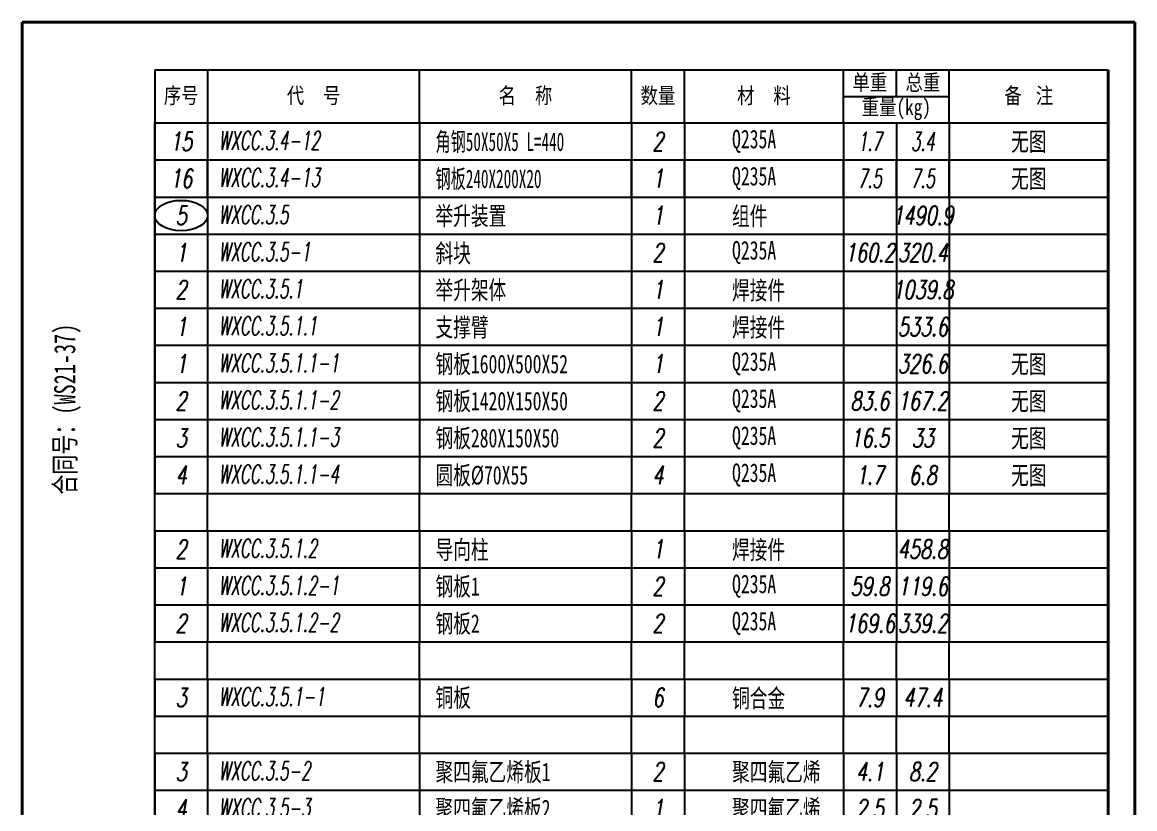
# Model space of a CAD drawing. Header units: millimetres. Extents: x 41246 to 234964, y -165638 to 36614.
# Drawn here: x 125650 to 130900, y -114409 to -110696 of the extents above; entities that cross this region are included whole.
import ezdxf
from ezdxf.enums import TextEntityAlignment as Align

# ---------------------------------------------------------------- set-up
doc = ezdxf.new("R2010")
doc.units = ezdxf.units.MM
doc.layers.add('标注层', color=3, linetype='Continuous')
doc.layers.add('细实线', color=4, linetype='Continuous')
doc.layers.add('粗实线', color=7, linetype='Continuous', lineweight=40)
doc.styles.get("Standard").update_dxf_attribs({"font": '', "width": 0.8})
doc.styles.add('文字', font='', dxfattribs={"width": 0.7})
doc.styles.add('标注', font='italic.shx', dxfattribs={"width": 0.7, "bigfont": 'AllInOneBig.shx'})
doc.styles.get('Standard').set_extended_font_data('SimSun')
doc.styles.get('文字').set_extended_font_data('SimSun')

# ---------------------------------------------------------------- blocks, each defined once
blk = doc.blocks.new('明细表')
for p, q in [((0, 7), (180, 7)), ((0, 0), (0, 7)), ((10, 0), (10, 7)), ((50, 0), (50, 7)), ((90, 0), (90, 7)), ((100, 0), (100, 7)), ((130, 0), (130, 7)), ((140, 0), (140, 7)), ((150, 0), (150, 7)), ((180, 0), (180, 7)), ((0, 0), (180, 0))]:
    blk.add_line(p, q)
at = {"width": 0.7, "flags": 8}
for tag, style, p in [('1', '标注', (5, 3.5)), ('4', '标注', (95, 3.5)), ('6', '标注', (135, 3.5)), ('7', '标注', (145, 3.5)), ('8', '文字', (165, 3.5))]:
    blk.add_attdef(tag, text='', height=3.5, dxfattribs=dict(at, style=style)).set_placement(p, align=Align.MIDDLE_CENTER)
at = {"color": 141, "flags": 8}
for tag, style, width, p in [('2', '标注', 0.6, (13, 3.5)), ('3', '文字', 0.7, (53, 3.5)), ('5', '标注', 0.7, (103, 3.5))]:
    blk.add_attdef(tag, text='', height=3.5, dxfattribs=dict(at, style=style, width=width)).set_placement(p, align=Align.MIDDLE_LEFT)
blk = doc.blocks.new('明细表头')
for p, q in [((0, 10), (180, 10)), ((0, 10), (0, 0)), ((10, 10), (10, 0)), ((50, 0), (50, 10)), ((90, 0), (90, 10)), ((100, 0), (100, 10)), ((130, 0), (130, 10)), ((140, 5), (140, 10)), ((150, 0), (150, 10)), ((180, 10), (180, 0)), ((130, 5), (150, 5)), ((0, 0), (180, 0))]:
    blk.add_line(p, q)
at = {"char_height": 3, "attachment_point": 5}
for s, insert in [('{\\f\uffbfﾬￌﾣﾤ_GB2312|b0|i0|c134|p49;单重}', (135, 7.5)), ('{\\f\uffbfﾬￌﾣﾤ_GB2312|b0|i0|c134|p49;总重}', (145, 7.5)), ('{\\f\uffbfﾬￌﾣﾤ_GB2312|b0|i0|c134|p49;序号}', (5, 5)), ('{\\f\uffbfﾬￌﾣﾤ_GB2312|b0|i0|c134|p49;代    号}', (30, 5)), ('{\\f\uffbfﾬￌﾣﾤ_GB2312|b0|i0|c134|p49;名    称}', (70, 5)), ('{\\f\uffbfﾬￌﾣﾤ_GB2312|b0|i0|c134|p49;数量}', (95, 5)), ('{\\f\uffbfﾬￌﾣﾤ_GB2312|b0|i0|c134|p49;材    料}', (115, 5)), ('{\\f\uffbfﾬￌﾣﾤ_GB2312|b0|i0|c134|p49;备   注}', (165, 5)), ('{\\f\uffbfﾬￌﾣﾤ_GB2312|b0|i0|c134|p49;重量}(kg)', (140, 2.5))]:
    blk.add_mtext(s, dxfattribs=dict(at, insert=insert))

msp = doc.modelspace()

# ---------------------------------------------------------------- linework, layer by layer
at = {"layer": '标注层'}
msp.add_line((126274.7, -116596.2), (126274.7, -111171.2), dxfattribs=at)
msp.add_ellipse((126399.7, -111608.7), major_axis=(-125, 0), ratio=0.574711, dxfattribs=at)
at = {"layer": '粗实线'}
for p, q in [((130899.7, -110696.2), (125649.7, -110696.2)), ((125649.7, -110696.2), (125649.7, -118121.2)), ((130899.7, -110696.2), (130899.7, -118121.2)), ((130899.7, -110696.2), (130899.7, -118121.2)), ((130899.7, -110696.2), (130899.7, -118121.2)), ((130774.7, -110921.2), (130774.7, -117996.2))]:
    msp.add_line(p, q, dxfattribs=at)

# ---------------------------------------------------------------- block references
at = {"layer": '标注层', "xscale": 25, "yscale": 25, "zscale": 25}
msp.add_blockref('明细表头', (126274.7, -111171.2), dxfattribs=at)
at = {"layer": '细实线'}
ref = msp.add_blockref('明细表', (126274.7, -111171.2), dxfattribs=dict(at, xscale=-25, yscale=25, zscale=25, rotation=180))
ref.add_attrib('1', '15', dxfattribs={"layer": '0', "height": 87.5, "style": '标注', "width": 0.7, "flags": 8}).set_placement((126399.7, -111258.7), align=Align.MIDDLE_CENTER)
ref.add_attrib('2', 'WXCC.3.4-12', dxfattribs={"layer": '0', "color": 141, "height": 87.5, "style": '标注', "width": 0.6, "flags": 8}).set_placement((126577.9, -111254.4), align=Align.MIDDLE_LEFT)
ref.add_attrib('3', '角钢50X50X5 L=440', dxfattribs={"layer": '0', "color": 141, "height": 87.5, "style": '文字', "width": 0.6, "flags": 8}).set_placement((127599.7, -111260.1), align=Align.MIDDLE_LEFT)
ref.add_attrib('4', '2', dxfattribs={"layer": '0', "height": 87.5, "style": '标注', "width": 0.7, "flags": 8}).set_placement((128649.7, -111258.7), align=Align.MIDDLE_CENTER)
ref.add_attrib('5', 'Q235A', dxfattribs={"layer": '0', "color": 141, "height": 87.5, "style": '文字', "width": 0.7, "flags": 8}).set_placement((128999.3, -111247.5), align=Align.MIDDLE_LEFT)
ref.add_attrib('6', '1.7', dxfattribs={"layer": '0', "height": 87.5, "style": '标注', "width": 0.6, "flags": 8}).set_placement((129649.7, -111258.7), align=Align.MIDDLE_CENTER)
ref.add_attrib('7', '3.4', dxfattribs={"layer": '0', "height": 87.5, "style": '标注', "width": 0.6, "flags": 8}).set_placement((129899.7, -111258.7), align=Align.MIDDLE_CENTER)
ref.add_attrib('8', '无图', dxfattribs={"layer": '0', "height": 87.5, "style": '文字', "width": 0.7, "flags": 8}).set_placement((130399.7, -111259.6), align=Align.MIDDLE_CENTER)
at = {"layer": '细实线', "xscale": 25, "yscale": 25, "zscale": 25}
for p in [(126274.7, -111521.2), (126274.7, -111521.2), (126274.7, -113096.2), (126274.7, -113096.2), (126274.7, -113796.2), (126274.7, -113796.2), (126274.7, -114146.2), (126274.7, -114146.2)]:
    msp.add_blockref('明细表', p, dxfattribs=at)
at = {"layer": '细实线'}
ref = msp.add_blockref('明细表', (126274.7, -111346.2), dxfattribs=dict(at, xscale=-25, yscale=25, zscale=25, rotation=180))
ref.add_attrib('1', '16', dxfattribs={"layer": '0', "height": 87.5, "style": '标注', "width": 0.7, "flags": 8}).set_placement((126399.7, -111433.7), align=Align.MIDDLE_CENTER)
ref.add_attrib('2', 'WXCC.3.4-13', dxfattribs={"layer": '0', "color": 141, "height": 87.5, "style": '标注', "width": 0.6, "flags": 8}).set_placement((126577.9, -111429.4), align=Align.MIDDLE_LEFT)
ref.add_attrib('3', '钢板240X200X20', dxfattribs={"layer": '0', "color": 141, "height": 87.5, "style": '文字', "width": 0.6, "flags": 8}).set_placement((127599.7, -111435.1), align=Align.MIDDLE_LEFT)
ref.add_attrib('4', '1', dxfattribs={"layer": '0', "height": 87.5, "style": '标注', "width": 0.7, "flags": 8}).set_placement((128649.7, -111433.7), align=Align.MIDDLE_CENTER)
ref.add_attrib('5', 'Q235A', dxfattribs={"layer": '0', "color": 141, "height": 87.5, "style": '文字', "width": 0.7, "flags": 8}).set_placement((128999.3, -111422.5), align=Align.MIDDLE_LEFT)
ref.add_attrib('6', '7.5', dxfattribs={"layer": '0', "height": 87.5, "style": '标注', "width": 0.6, "flags": 8}).set_placement((129649.7, -111433.7), align=Align.MIDDLE_CENTER)
ref.add_attrib('7', '7.5', dxfattribs={"layer": '0', "height": 87.5, "style": '标注', "width": 0.6, "flags": 8}).set_placement((129899.7, -111433.7), align=Align.MIDDLE_CENTER)
ref.add_attrib('8', '无图', dxfattribs={"layer": '0', "height": 87.5, "style": '文字', "width": 0.7, "flags": 8}).set_placement((130399.7, -111434.6), align=Align.MIDDLE_CENTER)
ref = msp.add_blockref('明细表', (126274.7, -111521.2), dxfattribs=dict(at, xscale=-25, yscale=25, zscale=25, rotation=180))
ref.add_attrib('1', '5', dxfattribs={"layer": '0', "height": 87.5, "style": '标注', "width": 0.7, "flags": 8}).set_placement((126399.7, -111608.7), align=Align.MIDDLE_CENTER)
ref.add_attrib('2', 'WXCC.3.5', dxfattribs={"layer": '0', "color": 141, "height": 87.5, "style": '标注', "width": 0.6, "flags": 8}).set_placement((126577.9, -111604.4), align=Align.MIDDLE_LEFT)
ref.add_attrib('3', '举升装置', dxfattribs={"layer": '0', "color": 141, "height": 87.5, "style": '文字', "width": 0.7, "flags": 8}).set_placement((127599.7, -111610.1), align=Align.MIDDLE_LEFT)
ref.add_attrib('4', '1', dxfattribs={"layer": '0', "height": 87.5, "style": '标注', "width": 0.7, "flags": 8}).set_placement((128649.7, -111608.7), align=Align.MIDDLE_CENTER)
ref.add_attrib('5', '组件', dxfattribs={"layer": '0', "color": 141, "height": 87.5, "style": '文字', "width": 0.7, "flags": 8}).set_placement((128999.3, -111610.6), align=Align.MIDDLE_LEFT)
ref.add_attrib('7', '1490.9', dxfattribs={"layer": '0', "height": 87.5, "style": '标注', "width": 0.7, "flags": 8}).set_placement((129899.7, -111608.7), align=Align.MIDDLE_CENTER)
ref = msp.add_blockref('明细表', (126274.7, -111696.2), dxfattribs=dict(at, xscale=-25.00000000000006, yscale=25.00000000000006, zscale=25.00000000000006, rotation=180))
ref.add_attrib('1', '1', dxfattribs={"layer": '0', "height": 87.5, "style": '标注', "width": 0.7, "flags": 8}).set_placement((126399.7, -111783.7), align=Align.MIDDLE_CENTER)
ref.add_attrib('2', 'WXCC.3.5-1', dxfattribs={"layer": '0', "color": 141, "height": 87.5, "style": '标注', "width": 0.6, "flags": 8}).set_placement((126577.9, -111779.4), align=Align.MIDDLE_LEFT)
ref.add_attrib('3', '斜块', dxfattribs={"layer": '0', "color": 141, "height": 87.5, "style": '文字', "width": 0.7, "flags": 8}).set_placement((127599.7, -111786.1), align=Align.MIDDLE_LEFT)
ref.add_attrib('4', '2', dxfattribs={"layer": '0', "height": 87.5, "style": '标注', "width": 0.7, "flags": 8}).set_placement((128649.7, -111783.7), align=Align.MIDDLE_CENTER)
ref.add_attrib('5', 'Q235A', dxfattribs={"layer": '0', "color": 141, "height": 87.5, "style": '文字', "width": 0.7, "flags": 8}).set_placement((128999.3, -111772.5), align=Align.MIDDLE_LEFT)
ref.add_attrib('6', '160.2', dxfattribs={"layer": '0', "height": 87.5, "style": '标注', "width": 0.7, "flags": 8}).set_placement((129649.7, -111783.7), align=Align.MIDDLE_CENTER)
ref.add_attrib('7', '320.4', dxfattribs={"layer": '0', "height": 87.5, "style": '标注', "width": 0.7, "flags": 8}).set_placement((129899.7, -111783.7), align=Align.MIDDLE_CENTER)
ref = msp.add_blockref('明细表', (126274.7, -111871.2), dxfattribs=dict(at, xscale=-25.00000000000006, yscale=25.00000000000006, zscale=25.00000000000006, rotation=180))
ref.add_attrib('1', '2', dxfattribs={"layer": '0', "height": 87.5, "style": '标注', "width": 0.7, "flags": 8}).set_placement((126399.7, -111958.7), align=Align.MIDDLE_CENTER)
ref.add_attrib('2', 'WXCC.3.5.1', dxfattribs={"layer": '0', "color": 141, "height": 87.5, "style": '标注', "width": 0.6, "flags": 8}).set_placement((126577.9, -111954.4), align=Align.MIDDLE_LEFT)
ref.add_attrib('3', '举升架体', dxfattribs={"layer": '0', "color": 141, "height": 87.5, "style": '文字', "width": 0.7, "flags": 8}).set_placement((127599.7, -111960.1), align=Align.MIDDLE_LEFT)
ref.add_attrib('4', '1', dxfattribs={"layer": '0', "height": 87.5, "style": '标注', "width": 0.7, "flags": 8}).set_placement((128649.7, -111958.7), align=Align.MIDDLE_CENTER)
ref.add_attrib('5', '焊接件', dxfattribs={"layer": '0', "color": 141, "height": 87.5, "style": '文字', "width": 0.7, "flags": 8}).set_placement((128999.3, -111961.1), align=Align.MIDDLE_LEFT)
ref.add_attrib('7', '1039.8', dxfattribs={"layer": '0', "height": 87.5, "style": '标注', "width": 0.7, "flags": 8}).set_placement((129899.7, -111958.7), align=Align.MIDDLE_CENTER)
ref = msp.add_blockref('明细表', (126274.7, -112046.2), dxfattribs=dict(at, xscale=-25.00000000000015, yscale=25.00000000000015, zscale=25.00000000000015, rotation=180))
ref.add_attrib('1', '1', dxfattribs={"layer": '0', "height": 87.5, "style": '标注', "width": 0.7, "flags": 8}).set_placement((126399.7, -112133.7), align=Align.MIDDLE_CENTER)
ref.add_attrib('2', 'WXCC.3.5.1.1', dxfattribs={"layer": '0', "color": 141, "height": 87.5, "style": '标注', "width": 0.6, "flags": 8}).set_placement((126577.9, -112129.4), align=Align.MIDDLE_LEFT)
ref.add_attrib('3', '支撑臂', dxfattribs={"layer": '0', "color": 141, "height": 87.5, "style": '文字', "width": 0.7, "flags": 8}).set_placement((127599.7, -112136.1), align=Align.MIDDLE_LEFT)
ref.add_attrib('4', '1', dxfattribs={"layer": '0', "height": 87.5, "style": '标注', "width": 0.7, "flags": 8}).set_placement((128649.7, -112133.7), align=Align.MIDDLE_CENTER)
ref.add_attrib('5', '焊接件', dxfattribs={"layer": '0', "color": 141, "height": 87.5, "style": '文字', "width": 0.7, "flags": 8}).set_placement((128999.3, -112136.1), align=Align.MIDDLE_LEFT)
ref.add_attrib('7', '533.6', dxfattribs={"layer": '0', "height": 87.5, "style": '标注', "width": 0.7, "flags": 8}).set_placement((129899.7, -112133.7), align=Align.MIDDLE_CENTER)
ref = msp.add_blockref('明细表', (126274.7, -112221.2), dxfattribs=dict(at, xscale=-25.00000000000023, yscale=25.00000000000023, zscale=25.00000000000023, rotation=180))
ref.add_attrib('1', '1', dxfattribs={"layer": '0', "height": 87.5, "style": '标注', "width": 0.7, "flags": 8}).set_placement((126399.7, -112308.7), align=Align.MIDDLE_CENTER)
ref.add_attrib('2', 'WXCC.3.5.1.1-1', dxfattribs={"layer": '0', "color": 141, "height": 87.5, "style": '标注', "width": 0.6, "flags": 8}).set_placement((126577.9, -112304.4), align=Align.MIDDLE_LEFT)
ref.add_attrib('3', '钢板1600X500X52', dxfattribs={"layer": '0', "color": 141, "height": 87.5, "style": '文字', "width": 0.7, "flags": 8}).set_placement((127599.7, -112309.1), align=Align.MIDDLE_LEFT)
ref.add_attrib('4', '1', dxfattribs={"layer": '0', "height": 87.5, "style": '标注', "width": 0.7, "flags": 8}).set_placement((128649.7, -112308.7), align=Align.MIDDLE_CENTER)
ref.add_attrib('5', 'Q235A', dxfattribs={"layer": '0', "color": 141, "height": 87.5, "style": '文字', "width": 0.7, "flags": 8}).set_placement((128999.3, -112297.5), align=Align.MIDDLE_LEFT)
ref.add_attrib('7', '326.6', dxfattribs={"layer": '0', "height": 87.5, "style": '标注', "width": 0.7, "flags": 8}).set_placement((129899.7, -112308.7), align=Align.MIDDLE_CENTER)
ref.add_attrib('8', '无图', dxfattribs={"layer": '0', "height": 87.5, "style": '文字', "width": 0.7, "flags": 8}).set_placement((130399.7, -112309.6), align=Align.MIDDLE_CENTER)
ref = msp.add_blockref('明细表', (126274.7, -112396.2), dxfattribs=dict(at, xscale=-25.00000000000023, yscale=25.00000000000023, zscale=25.00000000000023, rotation=180))
ref.add_attrib('1', '2', dxfattribs={"layer": '0', "height": 87.5, "style": '标注', "width": 0.7, "flags": 8}).set_placement((126399.7, -112483.7), align=Align.MIDDLE_CENTER)
ref.add_attrib('2', 'WXCC.3.5.1.1-2', dxfattribs={"layer": '0', "color": 141, "height": 87.5, "style": '标注', "width": 0.6, "flags": 8}).set_placement((126577.9, -112479.4), align=Align.MIDDLE_LEFT)
ref.add_attrib('3', '钢板1420X150X50', dxfattribs={"layer": '0', "color": 141, "height": 87.5, "style": '文字', "width": 0.7, "flags": 8}).set_placement((127599.7, -112484.1), align=Align.MIDDLE_LEFT)
ref.add_attrib('4', '2', dxfattribs={"layer": '0', "height": 87.5, "style": '标注', "width": 0.7, "flags": 8}).set_placement((128649.7, -112483.7), align=Align.MIDDLE_CENTER)
ref.add_attrib('5', 'Q235A', dxfattribs={"layer": '0', "color": 141, "height": 87.5, "style": '文字', "width": 0.7, "flags": 8}).set_placement((128999.3, -112472.5), align=Align.MIDDLE_LEFT)
ref.add_attrib('6', '83.6', dxfattribs={"layer": '0', "height": 87.5, "style": '标注', "width": 0.7, "flags": 8}).set_placement((129649.7, -112483.7), align=Align.MIDDLE_CENTER)
ref.add_attrib('7', '167.2', dxfattribs={"layer": '0', "height": 87.5, "style": '标注', "width": 0.7, "flags": 8}).set_placement((129899.7, -112483.7), align=Align.MIDDLE_CENTER)
ref.add_attrib('8', '无图', dxfattribs={"layer": '0', "height": 87.5, "style": '文字', "width": 0.7, "flags": 8}).set_placement((130399.7, -112484.6), align=Align.MIDDLE_CENTER)
ref = msp.add_blockref('明细表', (126274.7, -112571.2), dxfattribs=dict(at, xscale=-25.00000000000023, yscale=25.00000000000023, zscale=25.00000000000023, rotation=180))
ref.add_attrib('1', '3', dxfattribs={"layer": '0', "height": 87.5, "style": '标注', "width": 0.7, "flags": 8}).set_placement((126399.7, -112658.7), align=Align.MIDDLE_CENTER)
ref.add_attrib('2', 'WXCC.3.5.1.1-3', dxfattribs={"layer": '0', "color": 141, "height": 87.5, "style": '标注', "width": 0.6, "flags": 8}).set_placement((126577.9, -112654.4), align=Align.MIDDLE_LEFT)
ref.add_attrib('3', '钢板280X150X50', dxfattribs={"layer": '0', "color": 141, "height": 87.5, "style": '文字', "width": 0.7, "flags": 8}).set_placement((127599.7, -112659.1), align=Align.MIDDLE_LEFT)
ref.add_attrib('4', '2', dxfattribs={"layer": '0', "height": 87.5, "style": '标注', "width": 0.7, "flags": 8}).set_placement((128649.7, -112658.7), align=Align.MIDDLE_CENTER)
ref.add_attrib('5', 'Q235A', dxfattribs={"layer": '0', "color": 141, "height": 87.5, "style": '文字', "width": 0.7, "flags": 8}).set_placement((128999.3, -112647.5), align=Align.MIDDLE_LEFT)
ref.add_attrib('6', '16.5', dxfattribs={"layer": '0', "height": 87.5, "style": '标注', "width": 0.7, "flags": 8}).set_placement((129649.7, -112658.7), align=Align.MIDDLE_CENTER)
ref.add_attrib('7', '33', dxfattribs={"layer": '0', "height": 87.5, "style": '标注', "width": 0.7, "flags": 8}).set_placement((129899.7, -112658.7), align=Align.MIDDLE_CENTER)
ref.add_attrib('8', '无图', dxfattribs={"layer": '0', "height": 87.5, "style": '文字', "width": 0.7, "flags": 8}).set_placement((130399.7, -112659.6), align=Align.MIDDLE_CENTER)
ref = msp.add_blockref('明细表', (126274.7, -112746.2), dxfattribs=dict(at, xscale=-25.00000000000023, yscale=25.00000000000023, zscale=25.00000000000023, rotation=180))
ref.add_attrib('1', '4', dxfattribs={"layer": '0', "height": 87.5, "style": '标注', "width": 0.7, "flags": 8}).set_placement((126399.7, -112833.7), align=Align.MIDDLE_CENTER)
ref.add_attrib('2', 'WXCC.3.5.1.1-4', dxfattribs={"layer": '0', "color": 141, "height": 87.5, "style": '标注', "width": 0.6, "flags": 8}).set_placement((126577.9, -112829.4), align=Align.MIDDLE_LEFT)
ref.add_attrib('3', '圆板%%c70X55', dxfattribs={"layer": '0', "color": 141, "height": 87.5, "style": '文字', "width": 0.7, "flags": 8}).set_placement((127599.7, -112834.1), align=Align.MIDDLE_LEFT)
ref.add_attrib('4', '4', dxfattribs={"layer": '0', "height": 87.5, "style": '标注', "width": 0.7, "flags": 8}).set_placement((128649.7, -112833.7), align=Align.MIDDLE_CENTER)
ref.add_attrib('5', 'Q235A', dxfattribs={"layer": '0', "color": 141, "height": 87.5, "style": '文字', "width": 0.7, "flags": 8}).set_placement((128999.3, -112822.5), align=Align.MIDDLE_LEFT)
ref.add_attrib('6', '1.7', dxfattribs={"layer": '0', "height": 87.5, "style": '标注', "width": 0.7, "flags": 8}).set_placement((129649.7, -112833.7), align=Align.MIDDLE_CENTER)
ref.add_attrib('7', '6.8', dxfattribs={"layer": '0', "height": 87.5, "style": '标注', "width": 0.7, "flags": 8}).set_placement((129899.7, -112833.7), align=Align.MIDDLE_CENTER)
ref.add_attrib('8', '无图', dxfattribs={"layer": '0', "height": 87.5, "style": '文字', "width": 0.7, "flags": 8}).set_placement((130399.7, -112834.6), align=Align.MIDDLE_CENTER)
ref = msp.add_blockref('明细表', (126274.7, -113096.2), dxfattribs=dict(at, xscale=-25.00000000000015, yscale=25.00000000000015, zscale=25.00000000000015, rotation=180))
ref.add_attrib('1', '2', dxfattribs={"layer": '0', "height": 87.5, "style": '标注', "width": 0.7, "flags": 8}).set_placement((126399.7, -113183.7), align=Align.MIDDLE_CENTER)
ref.add_attrib('2', 'WXCC.3.5.1.2', dxfattribs={"layer": '0', "color": 141, "height": 87.5, "style": '标注', "width": 0.6, "flags": 8}).set_placement((126577.9, -113179.4), align=Align.MIDDLE_LEFT)
ref.add_attrib('3', '导向柱', dxfattribs={"layer": '0', "color": 141, "height": 87.5, "style": '文字', "width": 0.7, "flags": 8}).set_placement((127599.7, -113186.1), align=Align.MIDDLE_LEFT)
ref.add_attrib('4', '1', dxfattribs={"layer": '0', "height": 87.5, "style": '标注', "width": 0.7, "flags": 8}).set_placement((128649.7, -113183.7), align=Align.MIDDLE_CENTER)
ref.add_attrib('5', '焊接件', dxfattribs={"layer": '0', "color": 141, "height": 87.5, "style": '文字', "width": 0.7, "flags": 8}).set_placement((128999.3, -113186.1), align=Align.MIDDLE_LEFT)
ref.add_attrib('7', '458.8', dxfattribs={"layer": '0', "height": 87.5, "style": '标注', "width": 0.7, "flags": 8}).set_placement((129899.7, -113183.7), align=Align.MIDDLE_CENTER)
ref = msp.add_blockref('明细表', (126274.7, -113271.2), dxfattribs=dict(at, xscale=-25.00000000000023, yscale=25.00000000000023, zscale=25.00000000000023, rotation=180))
ref.add_attrib('1', '1', dxfattribs={"layer": '0', "height": 87.5, "style": '标注', "width": 0.7, "flags": 8}).set_placement((126399.7, -113358.7), align=Align.MIDDLE_CENTER)
ref.add_attrib('2', 'WXCC.3.5.1.2-1', dxfattribs={"layer": '0', "color": 141, "height": 87.5, "style": '标注', "width": 0.6, "flags": 8}).set_placement((126577.9, -113354.4), align=Align.MIDDLE_LEFT)
ref.add_attrib('3', '钢板1', dxfattribs={"layer": '0', "color": 141, "height": 87.5, "style": '文字', "width": 0.7, "flags": 8}).set_placement((127599.7, -113359.1), align=Align.MIDDLE_LEFT)
ref.add_attrib('4', '2', dxfattribs={"layer": '0', "height": 87.5, "style": '标注', "width": 0.7, "flags": 8}).set_placement((128649.7, -113358.7), align=Align.MIDDLE_CENTER)
ref.add_attrib('5', 'Q235A', dxfattribs={"layer": '0', "color": 141, "height": 87.5, "style": '文字', "width": 0.7, "flags": 8}).set_placement((128999.3, -113347.5), align=Align.MIDDLE_LEFT)
ref.add_attrib('6', '59.8', dxfattribs={"layer": '0', "height": 87.5, "style": '标注', "width": 0.7, "flags": 8}).set_placement((129649.7, -113358.7), align=Align.MIDDLE_CENTER)
ref.add_attrib('7', '119.6', dxfattribs={"layer": '0', "height": 87.5, "style": '标注', "width": 0.7, "flags": 8}).set_placement((129899.7, -113358.7), align=Align.MIDDLE_CENTER)
ref = msp.add_blockref('明细表', (126274.7, -113446.2), dxfattribs=dict(at, xscale=-25.00000000000023, yscale=25.00000000000023, zscale=25.00000000000023, rotation=180))
ref.add_attrib('1', '2', dxfattribs={"layer": '0', "height": 87.5, "style": '标注', "width": 0.7, "flags": 8}).set_placement((126399.7, -113533.7), align=Align.MIDDLE_CENTER)
ref.add_attrib('2', 'WXCC.3.5.1.2-2', dxfattribs={"layer": '0', "color": 141, "height": 87.5, "style": '标注', "width": 0.6, "flags": 8}).set_placement((126577.9, -113529.4), align=Align.MIDDLE_LEFT)
ref.add_attrib('3', '钢板2', dxfattribs={"layer": '0', "color": 141, "height": 87.5, "style": '文字', "width": 0.7, "flags": 8}).set_placement((127599.7, -113534.1), align=Align.MIDDLE_LEFT)
ref.add_attrib('4', '2', dxfattribs={"layer": '0', "height": 87.5, "style": '标注', "width": 0.7, "flags": 8}).set_placement((128649.7, -113533.7), align=Align.MIDDLE_CENTER)
ref.add_attrib('5', 'Q235A', dxfattribs={"layer": '0', "color": 141, "height": 87.5, "style": '文字', "width": 0.7, "flags": 8}).set_placement((128999.3, -113522.5), align=Align.MIDDLE_LEFT)
ref.add_attrib('6', '169.6', dxfattribs={"layer": '0', "height": 87.5, "style": '标注', "width": 0.7, "flags": 8}).set_placement((129649.7, -113533.7), align=Align.MIDDLE_CENTER)
ref.add_attrib('7', '339.2', dxfattribs={"layer": '0', "height": 87.5, "style": '标注', "width": 0.7, "flags": 8}).set_placement((129899.7, -113533.7), align=Align.MIDDLE_CENTER)
ref = msp.add_blockref('明细表', (126274.7, -113796.2), dxfattribs=dict(at, xscale=-25.00000000000015, yscale=25.00000000000015, zscale=25.00000000000015, rotation=180))
ref.add_attrib('1', '3', dxfattribs={"layer": '0', "height": 87.5, "style": '标注', "width": 0.7, "flags": 8}).set_placement((126399.7, -113883.7), align=Align.MIDDLE_CENTER)
ref.add_attrib('2', 'WXCC.3.5.1-1', dxfattribs={"layer": '0', "color": 141, "height": 87.5, "style": '标注', "width": 0.6, "flags": 8}).set_placement((126577.9, -113879.4), align=Align.MIDDLE_LEFT)
ref.add_attrib('3', '铜板', dxfattribs={"layer": '0', "color": 141, "height": 87.5, "style": '文字', "width": 0.7, "flags": 8}).set_placement((127599.7, -113884.1), align=Align.MIDDLE_LEFT)
ref.add_attrib('4', '6', dxfattribs={"layer": '0', "height": 87.5, "style": '标注', "width": 0.7, "flags": 8}).set_placement((128649.7, -113883.7), align=Align.MIDDLE_CENTER)
ref.add_attrib('5', '铜合金', dxfattribs={"layer": '0', "color": 141, "height": 87.5, "style": '文字', "width": 0.7, "flags": 8}).set_placement((128999.3, -113886.6), align=Align.MIDDLE_LEFT)
ref.add_attrib('6', '7.9', dxfattribs={"layer": '0', "height": 87.5, "style": '标注', "width": 0.7, "flags": 8}).set_placement((129649.7, -113883.7), align=Align.MIDDLE_CENTER)
ref.add_attrib('7', '47.4', dxfattribs={"layer": '0', "height": 87.5, "style": '标注', "width": 0.7, "flags": 8}).set_placement((129899.7, -113883.7), align=Align.MIDDLE_CENTER)
ref = msp.add_blockref('明细表', (126274.7, -114146.2), dxfattribs=dict(at, xscale=-25.00000000000006, yscale=25.00000000000006, zscale=25.00000000000006, rotation=180))
ref.add_attrib('1', '3', dxfattribs={"layer": '0', "height": 87.5, "style": '标注', "width": 0.7, "flags": 8}).set_placement((126399.7, -114233.7), align=Align.MIDDLE_CENTER)
ref.add_attrib('2', 'WXCC.3.5-2', dxfattribs={"layer": '0', "color": 141, "height": 87.5, "style": '标注', "width": 0.6, "flags": 8}).set_placement((126577.9, -114229.4), align=Align.MIDDLE_LEFT)
ref.add_attrib('3', '聚四氟乙烯板1', dxfattribs={"layer": '0', "color": 141, "height": 87.5, "style": '文字', "width": 0.7, "flags": 8}).set_placement((127599.7, -114234.6), align=Align.MIDDLE_LEFT)
ref.add_attrib('4', '2', dxfattribs={"layer": '0', "height": 87.5, "style": '标注', "width": 0.7, "flags": 8}).set_placement((128649.7, -114233.7), align=Align.MIDDLE_CENTER)
ref.add_attrib('5', '聚四氟乙烯', dxfattribs={"layer": '0', "color": 141, "height": 87.5, "style": '文字', "width": 0.7, "flags": 8}).set_placement((128999.3, -114234.6), align=Align.MIDDLE_LEFT)
ref.add_attrib('6', '4.1', dxfattribs={"layer": '0', "height": 87.5, "style": '标注', "width": 0.7, "flags": 8}).set_placement((129649.7, -114233.7), align=Align.MIDDLE_CENTER)
ref.add_attrib('7', '8.2', dxfattribs={"layer": '0', "height": 87.5, "style": '标注', "width": 0.7, "flags": 8}).set_placement((129899.7, -114233.7), align=Align.MIDDLE_CENTER)
ref = msp.add_blockref('明细表', (126274.7, -114321.2), dxfattribs=dict(at, xscale=-25.00000000000006, yscale=25.00000000000006, zscale=25.00000000000006, rotation=180))
ref.add_attrib('1', '4', dxfattribs={"layer": '0', "height": 87.5, "style": '标注', "width": 0.7, "flags": 8}).set_placement((126399.7, -114408.7), align=Align.MIDDLE_CENTER)
ref.add_attrib('2', 'WXCC.3.5-3', dxfattribs={"layer": '0', "color": 141, "height": 87.5, "style": '标注', "width": 0.6, "flags": 8}).set_placement((126577.9, -114404.4), align=Align.MIDDLE_LEFT)
ref.add_attrib('3', '聚四氟乙烯板2', dxfattribs={"layer": '0', "color": 141, "height": 87.5, "style": '文字', "width": 0.7, "flags": 8}).set_placement((127599.7, -114409.6), align=Align.MIDDLE_LEFT)
ref.add_attrib('4', '1', dxfattribs={"layer": '0', "height": 87.5, "style": '标注', "width": 0.7, "flags": 8}).set_placement((128649.7, -114408.7), align=Align.MIDDLE_CENTER)
ref.add_attrib('5', '聚四氟乙烯', dxfattribs={"layer": '0', "color": 141, "height": 87.5, "style": '文字', "width": 0.7, "flags": 8}).set_placement((128999.3, -114409.6), align=Align.MIDDLE_LEFT)
ref.add_attrib('6', '2.5', dxfattribs={"layer": '0', "height": 87.5, "style": '标注', "width": 0.7, "flags": 8}).set_placement((129649.7, -114408.7), align=Align.MIDDLE_CENTER)
ref.add_attrib('7', '2.5', dxfattribs={"layer": '0', "height": 87.5, "style": '标注', "width": 0.7, "flags": 8}).set_placement((129899.7, -114408.7), align=Align.MIDDLE_CENTER)

# ---------------------------------------------------------------- texts
at = {"layer": '标注层', "insert": (125787, -112926.2), "char_height": 113.013, "width": 1438.558, "attachment_point": 1, "rotation": 90, "style": '文字'}
msp.add_mtext('{\\H0.876x;合同号：\\H1.01x;(WS21-37)\\H0.9901x;\u3000}\u3000\u3000\u3000\u3000', dxfattribs=at)

doc.saveas('drawing.dxf')
